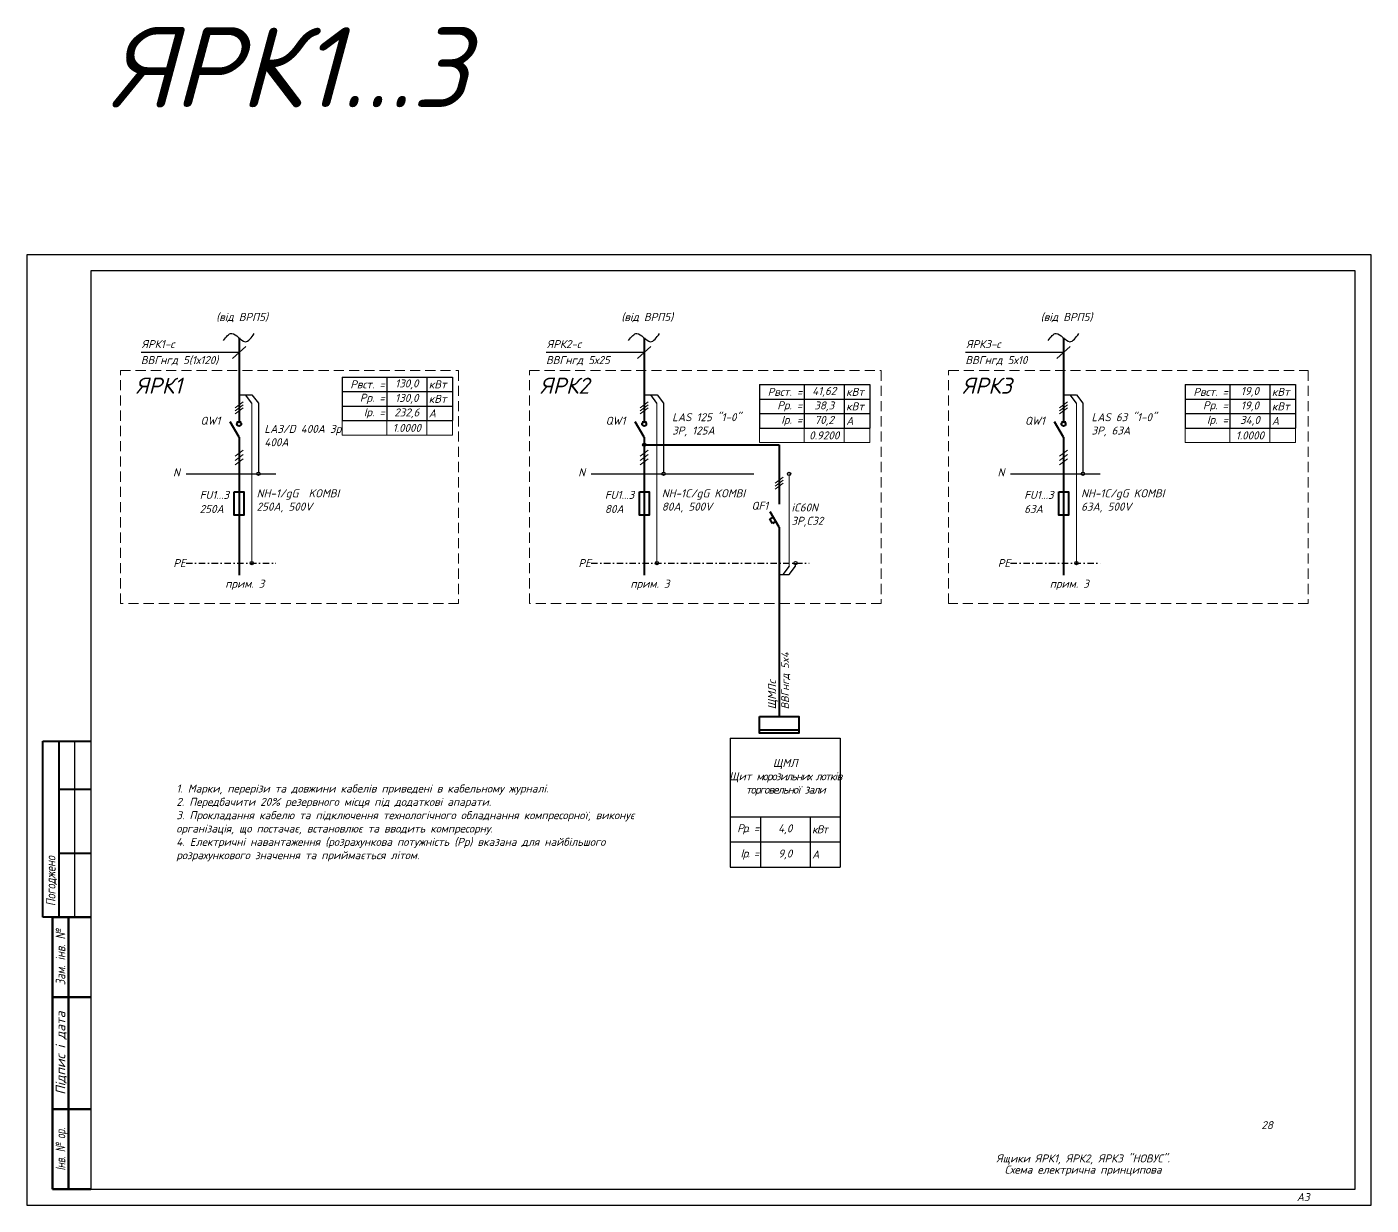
# Model space of a CAD drawing. Header units: millimetres. Extents: x -122434 to 1506205, y -201405 to 386015.
# Drawn here: x 468687 to 510687, y 52739 to 89565 of the extents above; entities that cross this region are included whole.
import ezdxf
from ezdxf.enums import TextEntityAlignment as Align

# ---------------------------------------------------------------- set-up
doc = ezdxf.new("R2010")
doc.units = ezdxf.units.MM
for name, pattern in [('DASHDOTX2', [2, 1, -0.5, 0, -0.5]), ('DASHED', [9.525, 6.35, -3.175]), ('DASHEDX2', [38.1, 25.4, -12.7])]:
    doc.linetypes.add(name, pattern=pattern)
doc.layers.get('Defpoints').update_dxf_attribs({"color": 4})
doc.layers.add('Рамка внешняя', color=4, linetype='Continuous', lineweight=30, plot=False)
doc.layers.add('Схема', color=7, linetype='Continuous')
doc.styles.add('GOST 2.304', font='isocpeui.ttf')
doc.styles.add('ГОСТ 2.304', font='isocpeui.ttf')
doc.styles.add('СГЕНЕРИР_СТИЛЬ_7', font='isocpeui.ttf')

# ---------------------------------------------------------------- blocks, each defined once
blk = doc.blocks.new('*T9')
at = {"color": 0, "linetype": 'ByBlock', "lineweight": -2, "transparency": 16777216}
for p, q in [((0, 0), (3450, 0)), ((0, 0), (0, -1360)), ((1400, 0), (1400, -1360)), ((2650, 0), (2650, -1360)), ((3450, 0), (3450, -1360)), ((0, -453), (3450, -453)), ((0, -907), (3450, -907)), ((0, -1360), (3450, -1360))]:
    blk.add_line(p, q, dxfattribs=at)
at = {"layer": 'Defpoints', "color": 8, "linetype": 'ByBlock', "lineweight": 0, "transparency": 16777216}
for p, q in [((0, -1360), (0, -1813)), ((1400, -1360), (1400, -1813)), ((2650, -1360), (2650, -1813)), ((3450, -1360), (3450, -1813)), ((0, -1813), (3450, -1813))]:
    blk.add_line(p, q, dxfattribs=at)
at = {"color": 0, "transparency": 16777216, "char_height": 250, "style": 'GOST 2.304'}
for s, insert, width, attachment_point in [('Рвст. =', (1340, -227), 1280, 6), ('19,0', (2025, -227), 1130, 5), ('кВт', (2710, -227), 680, 4), ('Рр. =', (1340, -680), 1280, 6), ('19,0', (2025, -680), 1130, 5), ('кВт', (2710, -680), 680, 4), ('Ір. =', (1340, -1133), 1280, 6), ('34,0', (2025, -1133), 1130, 5), ('А', (2710, -1133), 680, 4)]:
    blk.add_mtext(s, dxfattribs=dict(at, insert=insert, width=width, attachment_point=attachment_point))
at = {"color": 255, "transparency": 16777216, "insert": (2025, -1587), "char_height": 250, "width": 1130, "attachment_point": 5, "style": 'GOST 2.304'}
blk.add_mtext('{\\C256;\\c16777215;1.0000}', dxfattribs=at)
blk = doc.blocks.new('*U8')
at = {"lineweight": 40}
for p, q in [((4.94, 90), (4.94, 145)), ((4.94, 145), (19.94, 145)), ((9.94, 145), (9.94, 90)), ((9.94, 130), (19.94, 130)), ((9.94, 110), (19.94, 110)), ((19.94, 90), (4.94, 90))]:
    blk.add_line(p, q, dxfattribs=at)
at = {"lineweight": 25}
blk.add_line((14.94, 90), (14.94, 145), dxfattribs=at)
at = {"linetype": 'Continuous', "lineweight": 60}
for p, q in [((8, 5), (8, 90)), ((8, 90), (20, 90)), ((13, 5), (13, 90)), ((8, 65), (20, 65)), ((8, 30), (20, 30)), ((20, 5), (8, 5))]:
    blk.add_line(p, q, dxfattribs=at)
at = {"lineweight": 30, "ltscale": 100}
blk.add_lwpolyline([(20, 5), (415, 5), (415, 292), (20, 292)], close=True, dxfattribs=at)
at = {"layer": 'Рамка внешняя', "ltscale": 100}
blk.add_lwpolyline([(0, 0), (420, 0), (420, 297), (0, 297)], close=True, dxfattribs=at)
at = {"linetype": 'Continuous', "lineweight": 25, "style": 'СГЕНЕРИР_СТИЛЬ_7'}
for s, width, p in [('Погоджено', 0.8, (7.44, 101.27)), ('Зам. інв. №', 0.8, (10.5, 77.5)), ('Інв. № ор.', 0.7, (10.5, 17.5))]:
    blk.add_text(s, height=3, rotation=90, dxfattribs=dict(at, width=width)).set_placement(p, align=Align.MIDDLE_CENTER)
blk.add_text('Підпис і дата', height=3, rotation=90, dxfattribs=at).set_placement((10.5, 47.5), align=Align.MIDDLE_CENTER)
at = {"layer": 'Схема', "linetype": 'Continuous', "style": 'ГОСТ 2.304'}
blk.add_text('А3', height=2.5, dxfattribs=at).set_placement((396.77, 1.24))
blk = doc.blocks.new('*T10')
at = {"color": 0, "linetype": 'ByBlock', "lineweight": -2, "transparency": 16777216}
for p, q in [((0, 0), (3450, 0)), ((0, 0), (0, -1360)), ((1400, 0), (1400, -1360)), ((2650, 0), (2650, -1360)), ((3450, 0), (3450, -1360)), ((0, -453), (3450, -453)), ((0, -907), (3450, -907)), ((0, -1360), (3450, -1360))]:
    blk.add_line(p, q, dxfattribs=at)
at = {"layer": 'Defpoints', "color": 8, "linetype": 'ByBlock', "lineweight": 0, "transparency": 16777216}
for p, q in [((0, -1360), (0, -1813)), ((1400, -1360), (1400, -1813)), ((2650, -1360), (2650, -1813)), ((3450, -1360), (3450, -1813)), ((0, -1813), (3450, -1813))]:
    blk.add_line(p, q, dxfattribs=at)
at = {"color": 0, "transparency": 16777216, "char_height": 250, "style": 'GOST 2.304'}
for s, insert, width, attachment_point in [('Рвст. =', (1340, -227), 1280, 6), ('130,0', (2025, -227), 1130, 5), ('кВт', (2710, -227), 680, 4), ('Рр. =', (1340, -680), 1280, 6), ('130,0', (2025, -680), 1130, 5), ('кВт', (2710, -680), 680, 4), ('Ір. =', (1340, -1133), 1280, 6), ('232,6', (2025, -1133), 1130, 5), ('А', (2710, -1133), 680, 4)]:
    blk.add_mtext(s, dxfattribs=dict(at, insert=insert, width=width, attachment_point=attachment_point))
at = {"color": 255, "transparency": 16777216, "insert": (2025, -1587), "char_height": 250, "width": 1130, "attachment_point": 5, "style": 'GOST 2.304'}
blk.add_mtext('{\\C256;\\c16777215;1.0000}', dxfattribs=at)
blk = doc.blocks.new('*T11')
at = {"color": 0, "linetype": 'ByBlock', "lineweight": -2, "transparency": 16777216}
for p, q in [((0, 0), (3450, 0)), ((0, 0), (0, -1360)), ((1400, 0), (1400, -1360)), ((2650, 0), (2650, -1360)), ((3450, 0), (3450, -1360)), ((0, -453), (3450, -453)), ((0, -907), (3450, -907)), ((0, -1360), (3450, -1360))]:
    blk.add_line(p, q, dxfattribs=at)
at = {"layer": 'Defpoints', "color": 8, "linetype": 'ByBlock', "lineweight": 0, "transparency": 16777216}
for p, q in [((0, -1360), (0, -1813)), ((1400, -1360), (1400, -1813)), ((2650, -1360), (2650, -1813)), ((3450, -1360), (3450, -1813)), ((0, -1813), (3450, -1813))]:
    blk.add_line(p, q, dxfattribs=at)
at = {"color": 0, "transparency": 16777216, "char_height": 250, "style": 'GOST 2.304'}
for s, insert, width, attachment_point in [('Рвст. =', (1340, -227), 1280, 6), ('41,62', (2025, -227), 1130, 5), ('кВт', (2710, -227), 680, 4), ('Рр. =', (1340, -680), 1280, 6), ('38,3', (2025, -680), 1130, 5), ('кВт', (2710, -680), 680, 4), ('Ір. =', (1340, -1133), 1280, 6), ('70,2', (2025, -1133), 1130, 5), ('А', (2710, -1133), 680, 4)]:
    blk.add_mtext(s, dxfattribs=dict(at, insert=insert, width=width, attachment_point=attachment_point))
at = {"color": 255, "transparency": 16777216, "insert": (2025, -1587), "char_height": 250, "width": 1130, "attachment_point": 5, "style": 'GOST 2.304'}
blk.add_mtext('{\\C256;\\c16777215;0.9200}', dxfattribs=at)
blk = doc.blocks.new('*T41')
at = {"color": 0, "linetype": 'ByBlock', "lineweight": -2, "transparency": 16777216}
for p, q in [((0, 0), (3441, 0)), ((0, 0), (0, -4032)), ((3441, 0), (3441, -4032)), ((0, -2459), (3441, -2459)), ((943, -2459), (943, -4032)), ((2498, -2459), (2498, -4032)), ((0, -3246), (3441, -3246)), ((0, -4032), (3441, -4032))]:
    blk.add_line(p, q, dxfattribs=at)
at = {"color": 0, "transparency": 16777216, "char_height": 250, "style": 'GOST 2.304'}
for s, insert, width, attachment_point in [('{\\C7;ЩМЛ\\PЩит \\T0.8;морозильних лотків \\Pторговельної зали}', (1720, -1229), 3320.74, 5), ('{\\T0.85;Рр. =}', (883, -2852), 822.88, 6), ('4,0', (1720, -2852), 1434.84, 5), ('{\\T0.75;кВт}', (2558, -2852), 823.01, 4), ('{\\T0.85;Ір. =}', (883, -3639), 822.88, 6), ('9,0', (1720, -3639), 1434.84, 5), ('{\\T0.75;А}', (2558, -3639), 823.01, 4)]:
    blk.add_mtext(s, dxfattribs=dict(at, insert=insert, width=width, attachment_point=attachment_point))

msp = doc.modelspace()

# ---------------------------------------------------------------- linework, layer by layer
at = {"color": 0, "lineweight": 40, "ltscale": 200}
for p, q in [((475317, 79842), (475317, 77219)), ((487976, 79842), (487976, 77219)), ((501078, 79842), (501078, 77219)), ((475317, 76739), (475037, 77219)), ((475249, 77219), (475385, 77219)), ((487976, 76739), (487696, 77219)), ((487907, 77219), (488044, 77219)), ((501078, 76739), (500798, 77219)), ((501010, 77219), (501146, 77219)), ((475317, 76739), (475317, 75393)), ((487976, 76739), (487976, 75393)), ((501078, 76739), (501078, 75393)), ((475317, 75393), (475317, 72427)), ((487976, 75393), (487976, 72427)), ((501078, 75393), (501078, 72427))]:
    msp.add_line(p, q, dxfattribs=at)
at = {"lineweight": 25, "ltscale": 200}
for p, q in [((475317, 79387), (472257, 79387)), ((475525, 79574), (475109, 79199)), ((487976, 79387), (484916, 79387)), ((488184, 79574), (487768, 79199)), ((501078, 79387), (498018, 79387)), ((501286, 79574), (500870, 79199))]:
    msp.add_line(p, q, dxfattribs=at)
at = {"color": 0, "lineweight": 13, "ltscale": 200}
for p, q in [((475192, 77656), (475441, 77841)), ((475192, 77564), (475441, 77749)), ((487851, 77656), (488100, 77841)), ((487851, 77564), (488100, 77749)), ((500954, 77656), (501203, 77841)), ((500954, 77564), (501203, 77749)), ((475192, 77472), (475441, 77657)), ((487851, 77472), (488100, 77657)), ((500954, 77472), (501203, 77657)), ((475192, 76147), (475441, 76332)), ((475192, 76013), (475441, 76199)), ((475192, 75880), (475441, 76065)), ((487851, 76147), (488100, 76332)), ((487851, 76013), (488100, 76199)), ((487851, 75880), (488100, 76065)), ((500954, 76147), (501203, 76332)), ((500954, 76013), (501203, 76199)), ((500954, 75880), (501203, 76065))]:
    msp.add_line(p, q, dxfattribs=at)
at = {"color": 0, "ltscale": 200}
for p, q in [((475317, 78062), (475719, 78062)), ((475715, 77802), (475518, 78062)), ((475719, 78062), (475921, 77801)), ((475921, 77801), (475921, 75650)), ((487976, 78062), (488378, 78062)), ((488374, 77802), (488177, 78062)), ((488378, 78062), (488580, 77801)), ((488580, 77801), (488580, 75650)), ((501078, 78062), (501480, 78062)), ((501477, 77802), (501279, 78062)), ((501480, 78062), (501683, 77801)), ((501683, 77801), (501683, 75650))]:
    msp.add_line(p, q, dxfattribs=at)
at = {"color": 0, "lineweight": 9, "ltscale": 200}
for p, q in [((475715, 77802), (475715, 72808)), ((488374, 77802), (488374, 72808)), ((501477, 77802), (501477, 72808))]:
    msp.add_line(p, q, dxfattribs=at)
at = {"lineweight": 40, "ltscale": 200}
for p, q in [((487976, 76502), (492189, 76502)), ((492189, 76502), (492189, 75652)), ((492189, 75652), (492189, 74647)), ((492189, 73932), (491909, 74412)), ((491905, 74184), (492009, 74244)), ((491985, 74045), (491905, 74184)), ((492089, 74105), (491985, 74045)), ((492189, 73932), (492189, 68015)), ((491577, 67590), (492802, 67590)), ((491577, 67590), (492802, 67590))]:
    msp.add_line(p, q, dxfattribs=at)
at = {"linetype": 'DASHEDX2', "ltscale": 200}
for p, q in [((473659, 75594), (476461, 75594)), ((486318, 75594), (493124, 75594)), ((499421, 75594), (502223, 75594))]:
    msp.add_line(p, q, dxfattribs=at)
at = {"lineweight": 13, "ltscale": 200}
for p, q in [((492065, 75303), (492314, 75488)), ((492065, 75211), (492314, 75396)), ((492065, 75119), (492314, 75305))]:
    msp.add_line(p, q, dxfattribs=at)
at = {"lineweight": 9, "ltscale": 200}
msp.add_line((492500, 72707), (492500, 75594), dxfattribs=at)
at = {"linetype": 'DASHDOTX2', "ltscale": 200}
for p, q in [((473659, 72808), (476461, 72808)), ((486318, 72808), (493124, 72808)), ((499421, 72808), (502223, 72808))]:
    msp.add_line(p, q, dxfattribs=at)
at = {"ltscale": 200}
for p, q in [((492500, 72707), (492303, 72448)), ((492504, 72448), (492706, 72708)), ((492706, 72708), (492706, 72808)), ((492180, 72448), (492504, 72448))]:
    msp.add_line(p, q, dxfattribs=at)
at = {"linetype": 'DASHED', "lineweight": 18, "ltscale": 50}
for points in [[(471609, 78824), (482177, 78824), (482177, 71538), (471609, 71538)], [(484388, 78824), (495379, 78824), (495379, 71538), (484388, 71538)], [(497483, 78824), (508725, 78824), (508725, 71538), (497483, 71538)]]:
    msp.add_lwpolyline(points, close=True, dxfattribs=at)
at = {"color": 0, "lineweight": 40, "ltscale": 50}
for points in [[(475167, 75031), (475466, 75031), (475466, 74300), (475167, 74300)], [(487826, 75031), (488125, 75031), (488125, 74300), (487826, 74300)], [(500929, 75031), (501227, 75031), (501227, 74300), (500929, 74300)]]:
    msp.add_lwpolyline(points, close=True, dxfattribs=at)
at = {"lineweight": 40, "ltscale": 50}
msp.add_lwpolyline([(491577, 68015), (492802, 68015), (492802, 67488), (491577, 67488)], close=True, dxfattribs=at)
msp.add_lwpolyline([(491577, 68015), (492802, 68015), (492802, 67488), (491577, 67488)], close=True, dxfattribs=at)
at = {"color": 0, "lineweight": 40}
for centre in [(475317, 77154), (487976, 77154), (501078, 77154)]:
    msp.add_circle(centre, 65.2, dxfattribs=at)
at = {"color": 0}
for centre in [(487976, 76502), (475921, 75598), (488580, 75598), (492500, 75594), (501683, 75598), (475715, 72808), (488374, 72808), (501477, 72808)]:
    msp.add_circle(centre, 51.8, dxfattribs=at)
msp.add_circle((492706, 72808), 51.8)
for points in [[(474830, 79761), (475088, 79984), (475507, 79726), (475793, 79984)], [(487489, 79761), (487747, 79984), (488166, 79726), (488452, 79984)], [(500592, 79761), (500850, 79984), (501269, 79726), (501555, 79984)]]:
    msp.add_spline(points, degree=3, dxfattribs=at)
at = {"lineweight": 40}
msp.add_point((492152, 73993), dxfattribs=at)

# ---------------------------------------------------------------- block references
at = {"xscale": 100, "yscale": 100, "zscale": 100}
msp.add_blockref('*U8', (468687, 52739), dxfattribs=at)
for name, p in [('*T10', (478533, 78619)), ('*T11', (491575, 78384)), ('*T9', (504876, 78384)), ('*T41', (490661, 67337))]:
    msp.add_blockref(name, p)

# ---------------------------------------------------------------- texts
at = {"color": 3, "lineweight": 40, "style": 'GOST 2.304'}
msp.add_text('ЯРК1...3', height=2500, dxfattribs=at).set_placement((471295, 87054))
at = {"color": 0, "lineweight": 40, "style": 'GOST 2.304'}
for s, height, p in [('(від ВРП5)', 250, (474602, 80373)), ('(від ВРП5)', 250, (487261, 80373)), ('(від ВРП5)', 250, (500363, 80373)), ('ЯРК1-с', 250, (472277, 79525)), ('ЯРК2-с', 250, (484936, 79525)), ('ЯРК3-с', 250, (498038, 79525)), ('ВВГнгд 5(1х120)', 250, (472248, 79026)), ('ВВГнгд 5х25', 250, (484907, 79026)), ('ВВГнгд 5х10', 250, (498009, 79026)), ('ЯРК1', 500, (472096, 78100)), ('ЯРК2', 500, (484726, 78100)), ('ЯРК3', 500, (497921, 78100)), ('QW1', 250, (474110, 77130)), ('QW1', 250, (486769, 77130)), ('QW1', 250, (499872, 77130)), ('N', 250, (473254, 75517)), ('N', 250, (485913, 75517)), ('N', 250, (499015, 75517)), ('FU1...3', 250, (474087, 74812)), ('FU1...3', 250, (486746, 74812)), ('FU1...3', 250, (499849, 74812)), ('PE', 250, (473263, 72681)), ('PE', 250, (485921, 72681)), ('PE', 250, (499024, 72681)), ('прим. 3', 250, (474886, 72037)), ('прим. 3', 250, (487545, 72037)), ('прим. 3', 250, (500647, 72037))]:
    msp.add_text(s, height=height, dxfattribs=at).set_placement(p)
at = {"lineweight": 40, "style": 'GOST 2.304'}
for s, p in [('250А', (474087, 74370)), ('80А', (486746, 74370)), ('QF1', (491328, 74473)), ('63А', (499849, 74370))]:
    msp.add_text(s, height=250, dxfattribs=at).set_placement(p)
at = {"color": 7, "linetype": 'Continuous', "char_height": 250, "width": 4000, "attachment_point": 4, "style": 'ГОСТ 2.304'}
for s, insert in [('LAS 125 "1-0"\\P3Р, 125А', (488848, 77128)), ('LAS 63 "1-0"\\P3Р, 63А', (501951, 77128)), ('LA3/D 400A 3p\\P400A', (476107, 76791)), ('NH-1/gG  KOMBI\\P250A, 500V', (475866, 74749)), ('NH-1C/gG KOMBI\\P80A, 500V ', (488525, 74749)), ('NH-1C/gG KOMBI\\P63A, 500V ', (501627, 74749))]:
    msp.add_mtext(s, dxfattribs=dict(at, insert=insert))
at = {"linetype": 'Continuous', "insert": (492577, 74307), "char_height": 250, "width": 4000, "attachment_point": 4, "style": 'ГОСТ 2.304'}
msp.add_mtext('iC60N\\P3P,C32', dxfattribs=at)
at = {"color": 7, "linetype": 'Continuous', "insert": (492189, 68235), "char_height": 250, "width": 4000, "attachment_point": 4, "rotation": 90, "style": 'ГОСТ 2.304'}
msp.add_mtext('{\\C256;ЩМЛc\\P\\H0.95833x;ВВГнгд 5x4}', dxfattribs=at)
at = {"lineweight": 15, "insert": (473356, 65884), "char_height": 250, "width": 14539.48, "attachment_point": 1, "style": 'ГОСТ 2.304'}
msp.add_mtext('{\\C7;1. Марки, перерізи та довжини кабелів приведені в кабельному журналі}.\\P{\\C7;2. Передбачити 20% резервного місця під додаткові апарати.\\P}3. Прокладання кабелю та підключення технологічного обладнання компресорної, виконує організація, що постачає, встановлює та вводить компресорну.\\P4. Електричні навантаження (розрахункова потужність (Рр) вказана для найбільшого розрахункового значення та приймається літом.', dxfattribs=at)
at = {"linetype": 'Continuous', "lineweight": 25, "char_height": 250, "attachment_point": 5, "line_spacing_factor": 0.84, "style": 'GOST 2.304'}
for s, insert, width in [('{\\C7;28}', (507437, 55239), 1500), ('{\\C7;Ящики ЯРК1, ЯРК2, ЯРК3 "НОВУС". \\PСхема електрична принципова }', (501687, 53989), 7000)]:
    msp.add_mtext(s, dxfattribs=dict(at, insert=insert, width=width))

doc.saveas('drawing.dxf')
